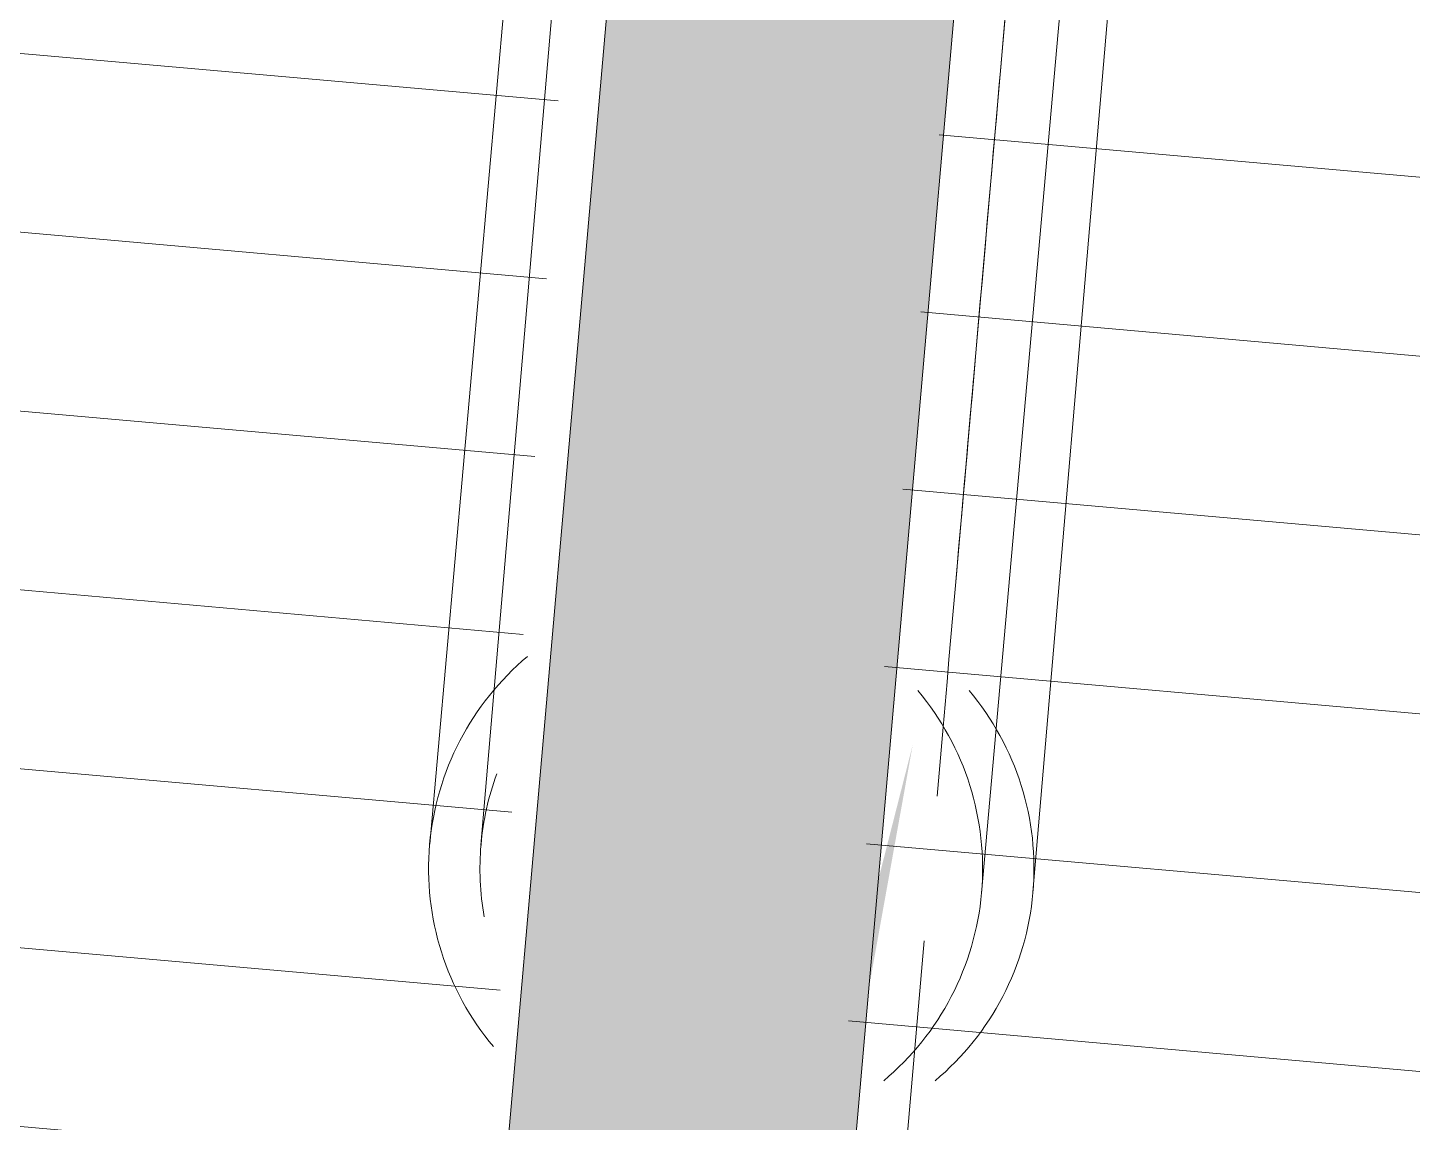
# Model space of a CAD drawing. Header units: millimetres. Extents: x -4612930 to -4329258, y -1064 to 30311.
# Drawn here: x -4548646.78 to -4548626.78, y 16973.29 to 16989.1 of the extents above; entities that cross this region are included whole.
import ezdxf

# ---------------------------------------------------------------- set-up
doc = ezdxf.new("R2010")
doc.units = ezdxf.units.MM
doc.layers.add('A-ROOF-PATT', color=132, linetype='Continuous', lineweight=5)
doc.layers.add('Q-SPCQ', color=91, linetype='Continuous', lineweight=5)

# ---------------------------------------------------------------- blocks, each defined once
blk = doc.blocks.new('Static Line_Sayfa_Metal Deck_Pan Mount - Up to 15 _ pitch - Max 2 Users-1845874-SOUTH WEST')
at = {"layer": 'Q-SPCQ'}
for points in [[(-4548637.164, 16946.243), (-4548633.125, 16992.401), (-4548638.112, 16992.776), (-4548642.145, 16946.679)], [(-4548634.627, 16975.238), (-4548633.997, 16978.735), (-4548634.491, 16976.797)]]:
    blk.add_hatch(color=256, dxfattribs=at).paths.add_polyline_path(points)
for p, q in [((-4548639.29, 16996.233), (-4548640.971, 16977.304)), ((-4548638.617, 16996.218), (-4548640.231, 16977.29)), ((-4548633.002, 16976.596), (-4548631.322, 16995.525)), ((-4548632.26, 16976.61), (-4548630.646, 16995.538)), ((-4548642.145, 16946.679), (-4548638.106, 16992.837)), ((-4548633.125, 16992.401), (-4548637.164, 16946.243)), ((-4548633.374, 16981.097), (-4548632.385, 16992.401)), ((-4548633.829, 16975.908), (-4548638.158, 16926.424))]:
    blk.add_line(p, q, dxfattribs=at)
for centre, start, end in [((-4548636.987, 16976.95), 130, 175), ((-4548636.987, 16976.95), 355, 40), ((-4548636.245, 16976.95), 355, 40), ((-4548636.245, 16976.95), 160, 175), ((-4548636.987, 16976.95), 175, 220), ((-4548636.245, 16976.95), 175, 190), ((-4548636.987, 16976.95), 310, 355), ((-4548636.245, 16976.95), 310, 355)]:
    blk.add_arc(centre, 4, start, end, dxfattribs=at)
for major_axis, start_param, end_param in [((1.525, 17.433), 0.305433, 1.498191), ((0.654, 7.471), 0.000008, 0.785399), ((0.654, 7.471), 5.497791, 6.283185)]:
    blk.add_ellipse((-4548633.756, 16976.732), major_axis=major_axis, ratio=0.000007, start_param=start_param, end_param=end_param, dxfattribs=at)

msp = doc.modelspace()

# ---------------------------------------------------------------- hatches: boundary and pattern name
at = {"layer": 'A-ROOF-PATT'}
h = msp.add_hatch(dxfattribs=at)
h.set_pattern_fill('FP_4', color=256, style=0, pattern_type=2)
h.set_pattern_definition([(174.942, (69233.041, -385739.019), (-57.8336462443, 2.5357277232), [])])
h.paths.add_polyline_path([(-4548489.524, 16912.862), (-4548493.869, 16906.867), (-4548492.047, 16905.114), (-4548490.316, 16910.112)])
h.paths.add_polyline_path([(-4536421.44, 15911.584), (-4546534.764, 16806.627), (-4546533.776, 16802.924), (-4546585.121, 16803.201), (-4546587.276, 16811.274), (-4546703.102, 16821.525), (-4546704.767, 16817.941), (-4546756.112, 16818.218), (-4546752.543, 16825.9), (-4547577.403, 16898.902), (-4547580.145, 16860.797), (-4547586.869, 16863.05), (-4547588.15, 16862.894), (-4547589.931, 16863.05), (-4547586.608, 16899.716), (-4547908.048, 16928.164), (-4548031.323, 16926.214), (-4548033.229, 16923.939), (-4548040.945, 16860.788), (-4548045.405, 16863.042), (-4548046.686, 16862.885), (-4548048.467, 16863.042), (-4548042.167, 16925.671), (-4548044.016, 16926.947), (-4548048.111, 16931.815), (-4548045.666, 16936.149), (-4548035.255, 16938.622), (-4548029.539, 16937.346), (-4548026.051, 16936.131), (-4547998.268, 16936.149), (-4548633.15, 16992.119), (-4548639.853, 16926.512), (-4548642.999, 16928.461), (-4548638.805, 16992.837), (-4555813.986, 17627.85), (-4557095.715, 17627.829), (-4548704.46, 16893.689), (-4548699.95, 16922.697), (-4548636.529, 16919.08), (-4548635.431, 16923.174), (-4548623.315, 16923.174), (-4548620.382, 16933.544), (-4548622.655, 16935.814), (-4548619.022, 16940.578), (-4548608.712, 16940.523), (-4548592.376, 16933.101), (-4548596.007, 16930.287), (-4548603.496, 16930.287), (-4548601.391, 16927.639), (-4548588.915, 16924.652), (-4548588.609, 16916.063), (-4548541.849, 16910.056), (-4548541.522, 16908.837), (-4548501.636, 16905.266), (-4548495.278, 16929.097), (-4548490.316, 16928.661), (-4548492.781, 16875.17), (-4548483.12, 16876.39), (-4548471.22, 16878.162), (-4548464.126, 16875.588), (-4548462.1, 16872.485), (-4548113.005, 16841.944), (-4548109.793, 16858.966), (-4548111.047, 16859.174), (-4548071.514, 16856.973), (-4548042.041, 16856.454), (-4548012.379, 16854.421), (-4547993.032, 16850.833), (-4547992.918, 16850.071), (-4547898.373, 16839.542), (-4547898.389, 16823.167), (-4538454.076, 15996.897), (-4538453.892, 15971.173), (-4537772.788, 15911.584), (-4536524.097, 15911.584)])
h.paths.add_polyline_path([(-4547458.599, 16800.748), (-4547657.078, 16818.18), (-4547651.257, 16858.974), (-4547652.511, 16859.183), (-4547612.978, 16856.982), (-4547583.505, 16856.463), (-4547553.843, 16854.43), (-4547534.496, 16850.842), (-4547534.382, 16850.08), (-4547439.837, 16839.551), (-4547440.975, 16821.635), (-4547442.324, 16800.749), (-4547458.444, 16802.164)])
h.paths.add_polyline_path([(-4547000.063, 16800.757), (-4547198.542, 16818.188), (-4547192.721, 16858.983), (-4547193.975, 16859.192), (-4547154.442, 16856.991), (-4547124.969, 16856.472), (-4547095.307, 16854.438), (-4547075.96, 16850.85), (-4547075.846, 16850.088), (-4546981.301, 16839.56), (-4546982.44, 16821.635), (-4546983.788, 16800.757), (-4546999.908, 16802.173)])
h.paths.add_polyline_path([(-4547992.392, 16855.412), (-4548012.847, 16859.175), (-4548012.379, 16864.55), (-4547991.747, 16862.802), (-4547992.302, 16856.435)])
h.paths.add_polyline_path([(-4547533.856, 16855.421), (-4547554.311, 16859.183), (-4547553.843, 16864.559), (-4547533.212, 16862.811), (-4547533.766, 16856.443)])
h.paths.add_polyline_path([(-4547993.507, 16866.133), (-4548009.793, 16869.369), (-4548011.072, 16871.63), (-4548003.494, 16871.63), (-4548003.447, 16872.043), (-4547996.792, 16872.043), (-4547994.31, 16869.369)])
h.paths.add_polyline_path([(-4547534.971, 16866.142), (-4547551.257, 16869.378), (-4547552.536, 16871.639), (-4547544.958, 16871.639), (-4547544.911, 16872.052), (-4547538.256, 16872.052), (-4547535.774, 16869.378)])
h.paths.add_polyline_path([(-4548011.072, 16871.63), (-4548004.434, 16873.482), (-4548005.078, 16871.955)])
h.paths.add_polyline_path([(-4547552.536, 16871.639), (-4547545.898, 16873.491), (-4547546.542, 16871.963)])
h.paths.add_polyline_path([(-4548599.737, 16935.797), (-4548599.737, 16935.803), (-4548592.183, 16936.174)])

# ---------------------------------------------------------------- block references
at = {"layer": 'Q-SPCQ'}
msp.add_blockref('Static Line_Sayfa_Metal Deck_Pan Mount - Up to 15 _ pitch - Max 2 Users-1845874-SOUTH WEST', (0, 0), dxfattribs=at)

doc.saveas('drawing.dxf')
